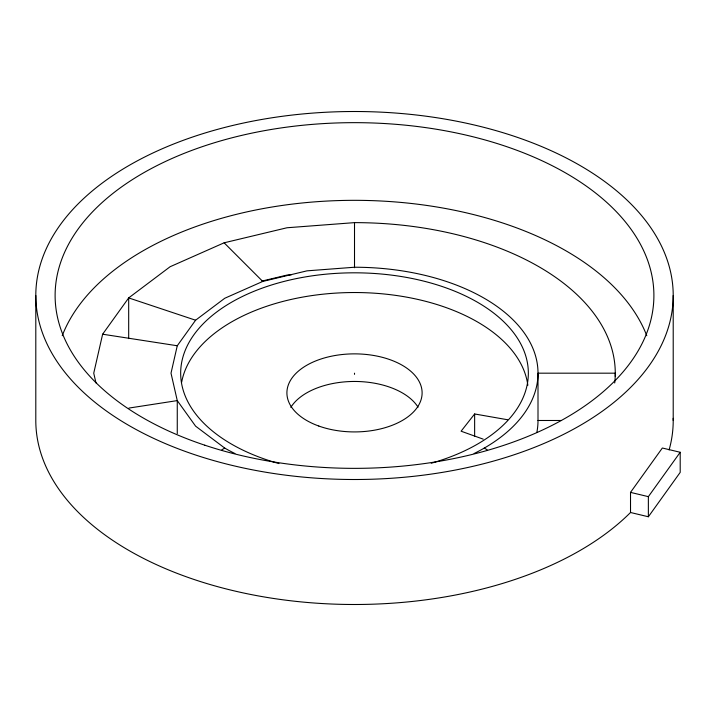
<?xml version="1.0" encoding="UTF-8"?>
<svg xmlns="http://www.w3.org/2000/svg" width="716" height="716" viewBox="0 0 716 716"><rect width="100%" height="100%" fill="white"/><g stroke="black" fill="none" stroke-linecap="round" stroke-linejoin="round"><path stroke-width="1.07" d="M614.713 382.979A260.758 150.548 0 0 0 354.51 222.631L287.018 227.76L224.126 242.805L170.122 266.728L128.683 297.91L102.63 334.211L93.742 373.179L95.971 382.917M474.099 453.532A183.502 105.941 0 0 0 526.564 336.359A183.502 105.941 0 0 0 354.51 267.238L307.012 270.845L262.754 281.433L224.752 298.268L195.593 320.213L177.264 345.756L171.008 373.179L177.264 400.602L177.264 433.61M630.519 512.495L630.519 492.384L662.354 448.01L680.2 452.279L680.2 472.381L648.365 516.764L630.519 512.495A318.71 184.003 0 0 1 272.017 598.227A318.71 184.003 0 0 1 35.8 420.489L35.8 295.511M648.365 516.764L648.365 496.653L680.2 452.279M507.635 419.755L474.636 413.964L461.095 431.202L483.175 439.132M221.879 449.755L224.752 448.091A183.502 105.941 0 0 0 234.911 453.532M262.074 281.039L287.018 275.078L291.439 274.738M128.97 408.066L177.264 400.602L195.593 426.154L224.752 448.091M536.884 432.195A183.502 105.941 0 0 0 538.002 420.489L561.183 420.489M102.63 334.211L177.264 345.756M630.519 492.384L648.365 496.653M195.593 320.213L128.683 297.91L128.683 338.614M484.258 448.091L487.14 449.755M224.126 242.805L262.754 281.433M673.21 295.511A318.71 184.003 0 0 1 195.155 454.857A318.71 184.003 0 0 1 195.155 136.156A318.71 184.003 0 0 1 673.21 295.511L673.21 420.489M615.268 376.482L615.268 373.179L538.002 373.179L538.002 420.489M474.636 413.964L474.636 436.044M354.51 222.631L354.51 267.748M354.51 373.179L354.51 374.361M673.192 418.323A318.71 184.003 0 0 1 669.102 449.952M290.821 407.395A67.608 39.031 0 0 1 354.33 381.458A67.608 39.031 0 0 1 418.072 407.198M62.229 335.723A299.395 172.851 0 0 1 354.51 200.328A299.395 172.851 0 0 1 646.781 335.723M278.971 463.574A173.836 100.365 0 0 1 216.894 311.854A173.836 100.365 0 0 1 486.844 308.104A173.836 100.365 0 0 1 437.485 461.373M436.384 461.713A173.836 100.365 0 0 1 431.229 463.243M181.649 382.255A173.836 100.365 0 0 1 357.15 292.54A173.836 100.365 0 0 1 527.844 385.298M204.812 445.2A299.395 172.851 0 0 0 653.896 295.511A299.395 172.851 0 0 0 204.812 145.813A299.395 172.851 0 0 0 204.812 445.2M318.781 426.029A67.608 39.031 0 0 0 422.073 394.185A67.608 39.031 0 0 0 322.665 358.465A67.608 39.031 0 0 0 318.781 426.029"/></g></svg>
